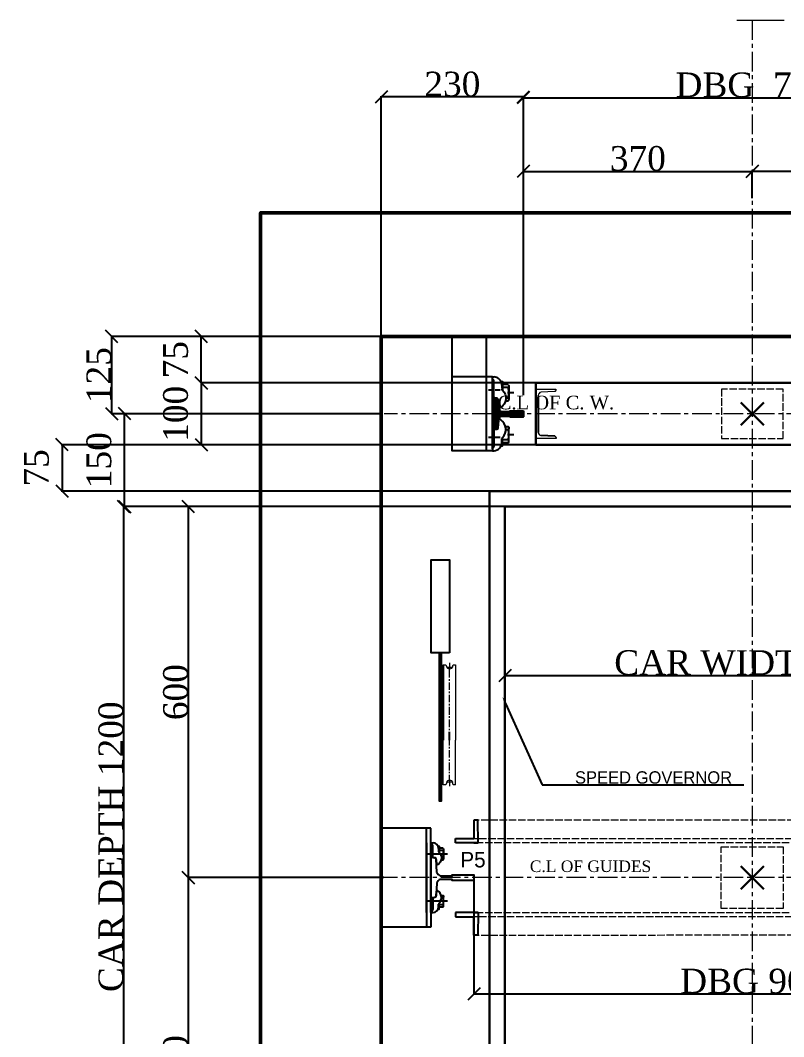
# Model space of a CAD drawing. Header units: millimetres. Extents: x 76 to 2377, y 155 to 3151.
# Drawn here: x 76 to 1311, y 1466 to 3110 of the extents above; entities that cross this region are included whole.
import ezdxf
from ezdxf import colors
from ezdxf.entities.mleader import LeaderData, LeaderLine
from ezdxf.math import Vec2, Vec3

# ---------------------------------------------------------------- set-up
doc = ezdxf.new("R2010")
doc.units = ezdxf.units.MM
for name, pattern in [('ACAD_ISO02W100', [15, 12, -3]), ('ACAD_ISO10W100', [18, 12, -3, 0, -3]), ('CENTER', [50.8, 31.75, -6.35, 6.35, -6.35]), ('CENTER2', [28.575, 19.05, -3.175, 3.175, -3.175])]:
    doc.linetypes.add(name, pattern=pattern)
for name, color, linetype in [('7', 6, 'ACAD_ISO10W100'), ('PDF_0', 7, 'Continuous'), ('PDF_gide rail', 7, 'Continuous')]:
    doc.layers.add(name, color=color, linetype=linetype)
for name, color, linetype, lineweight in [('Car', 3, 'Continuous', 18), ('CL', 2, 'CENTER', 0), ('DL', 8, 'ACAD_ISO02W100', 0), ('step&guides', 3, 'Continuous', 30), ('Wall', 1, 'Continuous', 50)]:
    doc.layers.add(name, color=color, linetype=linetype, lineweight=lineweight)
doc.styles.add('nassar2', font='cent.shx', dxfattribs={"height": 60})
doc.styles.add('top', font='cent.shx', dxfattribs={"height": 40})
doc.dimstyles.new('top', dxfattribs={"dimtxt": 35, "dimasz": 20, "dimexe": 1.25, "dimexo": 0.625, "dimtad": 1, "dimtxsty": 'top', "dimblk": 'OBLIQUE', "dimcen": 2.5, "dimadec": 0, "dimazin": 0, "dimtfac": 1, "dimtmove": 0, "dimatfit": 3, "dimldrblk": 'OBLIQUE', "dimfxl": 1, "dimarcsym": 0})
pattern_1 = [(45, (18924.27063, -6897.71146), (-0.08838834765, 0.08838834765), [])]

# ---------------------------------------------------------------- blocks, each defined once
blk = doc.blocks.new('_Oblique')
at = {"color": 0, "linetype": 'ByBlock', "lineweight": -2}
blk.add_line((-0.5, -0.5), (0.5, 0.5), dxfattribs=at)
blk = doc.blocks.new('*D35')
at = {"color": 0, "lineweight": -2, "transparency": 16777216}
for p, q in [((889.9, 2599.2), (889.9, 2866.8)), ((889.9, 2865.6), (1259.9, 2865.6)), ((1259.9, 2831.2), (1259.9, 2866.8))]:
    blk.add_line(p, q, dxfattribs=at)
at = {"layer": 'Defpoints', "color": 0, "transparency": 16777216}
for p in [(1259.9, 2865.6), (1259.9, 2830.5), (889.9, 2598.6)]:
    blk.add_point(p, dxfattribs=at)
at = {"color": 0, "lineweight": -2, "transparency": 16777216, "xscale": 20, "yscale": 20, "zscale": 20, "rotation": 180}
blk.add_blockref('_Oblique', (889.9, 2865.6), dxfattribs=at)
at = {"color": 0, "lineweight": -2, "transparency": 16777216, "xscale": 20, "yscale": 20, "zscale": 20}
blk.add_blockref('_Oblique', (1259.9, 2865.6), dxfattribs=at)
at = {"color": 0, "transparency": 16777216, "insert": (1074.9, 2886.2), "char_height": 40, "attachment_point": 5, "style": 'top'}
blk.add_mtext('370', dxfattribs=at)
blk = doc.blocks.new('*D36')
at = {"color": 0, "lineweight": -2, "transparency": 16777216}
for p, q in [((1259.9, 2822.4), (1259.9, 2866.8)), ((1629.9, 2865.6), (1259.9, 2865.6)), ((1629.9, 2599.2), (1629.9, 2866.8))]:
    blk.add_line(p, q, dxfattribs=at)
at = {"layer": 'Defpoints', "color": 0, "transparency": 16777216}
for p in [(1259.9, 2865.6), (1259.9, 2821.7), (1629.9, 2598.6)]:
    blk.add_point(p, dxfattribs=at)
at = {"color": 0, "lineweight": -2, "transparency": 16777216, "xscale": 20, "yscale": 20, "zscale": 20, "rotation": 180}
blk.add_blockref('_Oblique', (1259.9, 2865.6), dxfattribs=at)
at = {"color": 0, "lineweight": -2, "transparency": 16777216, "xscale": 20, "yscale": 20, "zscale": 20}
blk.add_blockref('_Oblique', (1629.9, 2865.6), dxfattribs=at)
at = {"color": 0, "transparency": 16777216, "insert": (1444.9, 2886.2), "char_height": 40, "attachment_point": 5, "style": 'top'}
blk.add_mtext('370', dxfattribs=at)
blk = doc.blocks.new('*D37')
at = {"color": 0, "lineweight": -2, "transparency": 16777216}
for p, q in [((889.9, 2504), (889.9, 2985.9)), ((889.9, 2984.6), (1629.9, 2984.6)), ((1629.9, 2504), (1629.9, 2985.9))]:
    blk.add_line(p, q, dxfattribs=at)
at = {"layer": 'Defpoints', "color": 0, "transparency": 16777216}
for p in [(1629.9, 2984.6), (889.9, 2503.4), (1629.9, 2503.4)]:
    blk.add_point(p, dxfattribs=at)
at = {"color": 0, "lineweight": -2, "transparency": 16777216, "xscale": 20, "yscale": 20, "zscale": 20, "rotation": 180}
blk.add_blockref('_Oblique', (889.9, 2984.6), dxfattribs=at)
at = {"color": 0, "lineweight": -2, "transparency": 16777216, "xscale": 20, "yscale": 20, "zscale": 20}
blk.add_blockref('_Oblique', (1629.9, 2984.6), dxfattribs=at)
at = {"color": 0, "transparency": 16777216, "insert": (1259.9, 3005.2), "char_height": 40, "attachment_point": 5, "style": 'top'}
blk.add_mtext('DBG  740', dxfattribs=at)
blk = doc.blocks.new('*D38')
at = {"color": 0, "lineweight": -2, "transparency": 16777216}
for p, q in [((659.9, 2474.2), (659.9, 2987.1)), ((889.9, 2985.9), (659.9, 2985.9)), ((889.9, 2509.8), (889.9, 2987.1))]:
    blk.add_line(p, q, dxfattribs=at)
at = {"layer": 'Defpoints', "color": 0, "transparency": 16777216}
for p in [(659.9, 2985.9), (889.9, 2509.2), (659.9, 2473.6)]:
    blk.add_point(p, dxfattribs=at)
at = {"color": 0, "lineweight": -2, "transparency": 16777216, "xscale": 20, "yscale": 20, "zscale": 20, "rotation": 180}
blk.add_blockref('_Oblique', (659.9, 2985.9), dxfattribs=at)
at = {"color": 0, "lineweight": -2, "transparency": 16777216, "xscale": 20, "yscale": 20, "zscale": 20}
blk.add_blockref('_Oblique', (889.9, 2985.9), dxfattribs=at)
at = {"color": 0, "transparency": 16777216, "insert": (774.9, 3006.5), "char_height": 40, "attachment_point": 5, "style": 'top'}
blk.add_mtext('230', dxfattribs=at)
blk = doc.blocks.new('*D51')
at = {"color": 0, "lineweight": -2, "transparency": 16777216}
for p, q in [((859.2, 2323.6), (242.3, 2323.6)), ((243.5, 1123.6), (243.5, 2323.6)), ((909.2, 1123.6), (242.3, 1123.6))]:
    blk.add_line(p, q, dxfattribs=at)
at = {"layer": 'Defpoints', "color": 0, "transparency": 16777216}
for p in [(243.5, 2323.6), (859.9, 2323.6), (909.9, 1123.6)]:
    blk.add_point(p, dxfattribs=at)
at = {"color": 0, "lineweight": -2, "transparency": 16777216, "xscale": 20, "yscale": 20, "zscale": 20}
for p, rotation in [((243.5, 2323.6), 90), ((243.5, 1123.6), 270)]:
    blk.add_blockref('_Oblique', p, dxfattribs=dict(at, rotation=rotation))
at = {"color": 0, "transparency": 16777216, "insert": (222.9, 1773.6), "char_height": 40, "attachment_point": 5, "rotation": 90, "style": 'top'}
blk.add_mtext('CAR DEPTH 1200', dxfattribs=at)
blk = doc.blocks.new('*D61')
at = {"color": 0, "lineweight": -2, "transparency": 16777216}
for p, q in [((664.2, 1723.6), (346.9, 1723.6)), ((348.1, 1123.6), (348.1, 1723.6)), ((464.2, 1123.6), (346.9, 1123.6))]:
    blk.add_line(p, q, dxfattribs=at)
at = {"layer": 'Defpoints', "color": 0, "transparency": 16777216}
for p in [(348.1, 1723.6), (664.9, 1723.6), (464.9, 1123.6)]:
    blk.add_point(p, dxfattribs=at)
at = {"color": 0, "lineweight": -2, "transparency": 16777216, "xscale": 20, "yscale": 20, "zscale": 20}
for p, rotation in [((348.1, 1723.6), 90), ((348.1, 1123.6), 270)]:
    blk.add_blockref('_Oblique', p, dxfattribs=dict(at, rotation=rotation))
at = {"color": 0, "transparency": 16777216, "insert": (327.5, 1423.6), "char_height": 40, "attachment_point": 5, "rotation": 90, "style": 'top'}
blk.add_mtext('600', dxfattribs=at)
blk = doc.blocks.new('*D52')
at = {"color": 0, "lineweight": -2, "transparency": 16777216}
for p, q in [((464.2, 2323.6), (346.9, 2323.6)), ((348.1, 1723.6), (348.1, 2323.6)), ((464.2, 1723.6), (346.9, 1723.6))]:
    blk.add_line(p, q, dxfattribs=at)
at = {"layer": 'Defpoints', "color": 0, "transparency": 16777216}
for p in [(348.1, 2323.6), (464.9, 2323.6), (464.9, 1723.6)]:
    blk.add_point(p, dxfattribs=at)
at = {"color": 0, "lineweight": -2, "transparency": 16777216, "xscale": 20, "yscale": 20, "zscale": 20}
for p, rotation in [((348.1, 2323.6), 90), ((348.1, 1723.6), 270)]:
    blk.add_blockref('_Oblique', p, dxfattribs=dict(at, rotation=rotation))
at = {"color": 0, "transparency": 16777216, "insert": (327.5, 2023.6), "char_height": 40, "attachment_point": 5, "rotation": 90, "style": 'top'}
blk.add_mtext('600', dxfattribs=at)
blk = doc.blocks.new('*D53')
at = {"color": 0, "lineweight": -2, "transparency": 16777216}
for p, q in [((659.2, 2598.6), (222.9, 2598.6)), ((224.2, 2473.6), (224.2, 2598.6)), ((659.2, 2473.6), (222.9, 2473.6))]:
    blk.add_line(p, q, dxfattribs=at)
at = {"layer": 'Defpoints', "color": 0, "transparency": 16777216}
for p in [(224.2, 2598.6), (659.9, 2598.6), (659.9, 2473.6)]:
    blk.add_point(p, dxfattribs=at)
at = {"color": 0, "lineweight": -2, "transparency": 16777216, "xscale": 20, "yscale": 20, "zscale": 20}
for p, rotation in [((224.2, 2598.6), 90), ((224.2, 2473.6), 270)]:
    blk.add_blockref('_Oblique', p, dxfattribs=dict(at, rotation=rotation))
at = {"color": 0, "transparency": 16777216, "insert": (203.5, 2536.1), "char_height": 40, "attachment_point": 5, "rotation": 90, "style": 'top'}
blk.add_mtext('125', dxfattribs=at)
blk = doc.blocks.new('*D62')
at = {"color": 0, "lineweight": -2, "transparency": 16777216}
for p, q in [((1709.9, 1727.5), (1709.9, 1534.2)), ((809.9, 1718.5), (809.9, 1534.2)), ((809.9, 1535.5), (1709.9, 1535.5))]:
    blk.add_line(p, q, dxfattribs=at)
at = {"layer": 'Defpoints', "color": 0, "transparency": 16777216}
for p in [(1709.9, 1728.1), (809.9, 1719.1), (1709.9, 1535.5)]:
    blk.add_point(p, dxfattribs=at)
at = {"color": 0, "lineweight": -2, "transparency": 16777216, "xscale": 20, "yscale": 20, "zscale": 20, "rotation": 180}
blk.add_blockref('_Oblique', (809.9, 1535.5), dxfattribs=at)
at = {"color": 0, "lineweight": -2, "transparency": 16777216, "xscale": 20, "yscale": 20, "zscale": 20}
blk.add_blockref('_Oblique', (1709.9, 1535.5), dxfattribs=at)
at = {"color": 0, "transparency": 16777216, "insert": (1259.9, 1556.1), "char_height": 40, "attachment_point": 5, "style": 'top'}
blk.add_mtext('DBG 900', dxfattribs=at)
blk = doc.blocks.new('*D63')
at = {"color": 0, "lineweight": -2, "transparency": 16777216}
for p, q in [((859.9, 2323), (859.9, 2049)), ((1659.9, 2323), (1659.9, 2049)), ((859.9, 2050.3), (1659.9, 2050.3))]:
    blk.add_line(p, q, dxfattribs=at)
at = {"layer": 'Defpoints', "color": 0, "transparency": 16777216}
for p in [(859.9, 2323.6), (1659.9, 2323.6), (1659.9, 2050.3)]:
    blk.add_point(p, dxfattribs=at)
at = {"color": 0, "lineweight": -2, "transparency": 16777216, "xscale": 20, "yscale": 20, "zscale": 20, "rotation": 180}
blk.add_blockref('_Oblique', (859.9, 2050.3), dxfattribs=at)
at = {"color": 0, "lineweight": -2, "transparency": 16777216, "xscale": 20, "yscale": 20, "zscale": 20}
blk.add_blockref('_Oblique', (1659.9, 2050.3), dxfattribs=at)
at = {"color": 0, "transparency": 16777216, "insert": (1259.9, 2070.9), "char_height": 40, "attachment_point": 5, "style": 'top'}
blk.add_mtext('CAR WIDTH 800', dxfattribs=at)
blk = doc.blocks.new('*D55')
at = {"color": 0, "lineweight": -2, "transparency": 16777216}
for p, q in [((299, 2473.6), (243.5, 2473.6)), ((244.8, 2323.6), (244.8, 2473.6)), ((859.2, 2323.6), (243.5, 2323.6))]:
    blk.add_line(p, q, dxfattribs=at)
at = {"layer": 'Defpoints', "color": 0, "transparency": 16777216}
for p in [(244.8, 2473.6), (299.6, 2473.6), (859.9, 2323.6)]:
    blk.add_point(p, dxfattribs=at)
at = {"color": 0, "lineweight": -2, "transparency": 16777216, "xscale": 20, "yscale": 20, "zscale": 20}
for p, rotation in [((244.8, 2473.6), 90), ((244.8, 2323.6), 270)]:
    blk.add_blockref('_Oblique', p, dxfattribs=dict(at, rotation=rotation))
at = {"color": 0, "transparency": 16777216, "insert": (203.5, 2398.6), "char_height": 40, "attachment_point": 5, "rotation": 90, "style": 'top'}
blk.add_mtext('150', dxfattribs=at)
blk = doc.blocks.new('*D64')
at = {"color": 0, "lineweight": -2, "transparency": 16777216}
for p, q in [((909.2, 2523.6), (367.5, 2523.6)), ((368.8, 2523.6), (368.8, 2423.6)), ((909.2, 2423.6), (367.5, 2423.6))]:
    blk.add_line(p, q, dxfattribs=at)
at = {"layer": 'Defpoints', "color": 0, "transparency": 16777216}
for p in [(909.9, 2523.6), (368.8, 2423.6), (909.9, 2423.6)]:
    blk.add_point(p, dxfattribs=at)
at = {"color": 0, "lineweight": -2, "transparency": 16777216, "xscale": 20, "yscale": 20, "zscale": 20}
for p, rotation in [((368.8, 2523.6), 90), ((368.8, 2423.6), 270)]:
    blk.add_blockref('_Oblique', p, dxfattribs=dict(at, rotation=rotation))
at = {"color": 0, "transparency": 16777216, "insert": (327.5, 2473.6), "char_height": 40, "attachment_point": 5, "rotation": 90, "style": 'top'}
blk.add_mtext('100', dxfattribs=at)
blk = doc.blocks.new('*D65')
at = {"color": 0, "lineweight": -2, "transparency": 16777216}
for p, q in [((909.2, 2423.6), (142.5, 2423.6)), ((143.8, 2423.6), (143.8, 2348.6)), ((834.2, 2348.6), (142.5, 2348.6))]:
    blk.add_line(p, q, dxfattribs=at)
at = {"layer": 'Defpoints', "color": 0, "transparency": 16777216}
for p in [(909.9, 2423.6), (143.8, 2348.6), (834.9, 2348.6)]:
    blk.add_point(p, dxfattribs=at)
at = {"color": 0, "lineweight": -2, "transparency": 16777216, "xscale": 20, "yscale": 20, "zscale": 20}
for p, rotation in [((143.8, 2423.6), 90), ((143.8, 2348.6), 270)]:
    blk.add_blockref('_Oblique', p, dxfattribs=dict(at, rotation=rotation))
at = {"color": 0, "transparency": 16777216, "insert": (102.5, 2386.1), "char_height": 40, "attachment_point": 5, "rotation": 90, "style": 'top'}
blk.add_mtext('75', dxfattribs=at)
blk = doc.blocks.new('*D56')
at = {"color": 0, "lineweight": -2, "transparency": 16777216}
for p, q in [((368.8, 2523.6), (368.8, 2598.6)), ((369.4, 2598.6), (370, 2598.6)), ((369.4, 2523.6), (370, 2523.6))]:
    blk.add_line(p, q, dxfattribs=at)
at = {"layer": 'Defpoints', "color": 0, "transparency": 16777216}
for p in [(368.8, 2598.6), (368.8, 2598.6), (368.8, 2523.6)]:
    blk.add_point(p, dxfattribs=at)
at = {"color": 0, "lineweight": -2, "transparency": 16777216, "xscale": 20, "yscale": 20, "zscale": 20}
for p, rotation in [((368.8, 2598.6), 90), ((368.8, 2523.6), 270)]:
    blk.add_blockref('_Oblique', p, dxfattribs=dict(at, rotation=rotation))
at = {"color": 0, "transparency": 16777216, "insert": (327.5, 2561.1), "char_height": 40, "attachment_point": 5, "rotation": 90, "style": 'top'}
blk.add_mtext('75', dxfattribs=at)

msp = doc.modelspace()

# ---------------------------------------------------------------- hatches: boundary and pattern name
h = msp.add_hatch()
h.set_pattern_fill('ANSI31', color=256)
h.set_pattern_definition(pattern_1)
h.paths.add_polyline_path([(839.853, 2498.702), (845.152, 2498.702, -0.26508525), (848.653, 2496.018), (850.467, 2481.569, 0.36605419), (855.045, 2477.334), (867.625, 2477.334), (867.625, 2478.234), (889.853, 2478.234), (889.853, 2473.702), (839.853, 2473.702)])
h = msp.add_hatch()
h.set_pattern_fill('ANSI31', color=256)
h.set_pattern_definition(pattern_1)
edge = h.paths.add_edge_path()
edge.add_line((839.853, 2448.23), (845.152, 2448.23))
edge.add_arc((844.548, 2452.643), 4.453, 277.78596, 337.173125)
edge.add_line((848.653, 2450.915), (850.467, 2465.363))
edge.add_arc((855.261, 2464.773), 4.83, 452.566246, 532.987701, ccw=False)
edge.add_line((855.045, 2469.599), (867.625, 2469.599))
edge.add_line((867.625, 2469.599), (867.625, 2468.698))
edge.add_line((867.625, 2468.698), (889.853, 2468.698))
edge.add_line((889.853, 2468.698), (889.853, 2473.702))
edge.add_line((889.853, 2473.702), (839.853, 2473.702))
edge.add_line((839.853, 2473.702), (839.853, 2448.23))

# ---------------------------------------------------------------- linework, layer by layer
for p, q in [((664.853, 2598.584), (1854.853, 2598.584)), ((839.853, 2498.466), (839.853, 2533.518)), ((845.152, 2498.702), (839.853, 2498.702)), ((839.853, 2498.466), (839.853, 2448.466)), ((913.629, 2503.302), (913.629, 2443.356)), ((855.045, 2477.334), (867.625, 2477.334)), ((855.045, 2469.982), (867.625, 2469.982)), ((867.625, 2477.334), (867.625, 2478.352)), ((867.625, 2478.352), (889.853, 2478.352)), ((867.625, 2478.234), (889.853, 2478.234)), ((867.625, 2470.071), (867.625, 2469.052)), ((867.625, 2469.052), (889.853, 2469.052)), ((867.625, 2468.934), (889.853, 2468.934)), ((889.853, 2478.352), (889.853, 2469.052)), ((889.853, 2478.352), (889.853, 2469.052)), ((889.853, 2469.052), (889.853, 2478.352)), ((889.853, 2478.234), (889.853, 2468.934)), ((889.853, 2478.234), (889.853, 2468.934)), ((845.152, 2448.702), (839.853, 2448.702)), ((845.152, 2448.702), (839.988, 2448.702)), ((839.853, 2448.466), (839.853, 2413.886)), ((759.99, 2067.722), (759.99, 1946.057)), ((770.523, 1946.057), (770.523, 1959.383)), ((739.853, 1803.584), (659.853, 1803.584)), ((739.853, 1756.084), (739.853, 1691.084)), ((809.853, 1728.084), (809.853, 1719.084)), ((739.853, 1643.584), (659.853, 1643.584))]:
    msp.add_line(p, q)
at = {"ltscale": 5, "transparency": 33554666}
for p, q in [((816.371, 1816.659), (809.797, 1816.649)), ((809.797, 1816.649), (809.843, 1786.702)), ((816.427, 1780.138), (816.371, 1816.659)), ((779.896, 1786.656), (809.843, 1786.702)), ((779.906, 1780.082), (779.896, 1786.656)), ((816.427, 1780.138), (779.906, 1780.082)), ((809.853, 1780.128), (816.427, 1780.138)), ((779.906, 1667.086), (779.896, 1660.513)), ((779.896, 1660.513), (809.843, 1660.467)), ((816.427, 1667.03), (779.906, 1667.086)), ((809.797, 1630.52), (809.843, 1660.467)), ((809.853, 1667.04), (816.427, 1667.03)), ((816.427, 1667.03), (816.371, 1630.51)), ((816.371, 1630.51), (809.797, 1630.52))]:
    msp.add_line(p, q, dxfattribs=at)
for points in [[(829.853, 2413.886), (774.441, 2413.886), (774.441, 2598.584), (829.853, 2598.584)], [(770.55, 2087.3), (740.55, 2087.3), (740.55, 2237.3), (770.55, 2237.3)], [(757.542, 2087.3), (753.558, 2087.3), (753.562, 1847.67), (757.546, 1847.67)]]:
    msp.add_lwpolyline(points, close=True)
for points in [[(839.853, 2533.518), (774.441, 2533.518)], [(839.853, 2413.65), (809.853, 2413.65)]]:
    msp.add_lwpolyline(points)
at = {"color": 7, "linetype": 'Continuous', "lineweight": 20, "true_color": 0x000007}
for points in [[(770.523, 2070.882), (770.523, 2063.509), (766.837, 2063.509)], [(759.99, 2067.722), (764.203, 2067.722), (765.783, 2064.035)], [(770.523, 2060.875), (770.523, 2063.509), (770.523, 2063.509)], [(773.683, 2063.509), (770.523, 2063.509), (770.523, 2063.509)], [(770.523, 2047.181), (770.523, 2060.875), (770.523, 2060.875)], [(775.264, 2064.035), (776.317, 2067.722), (780.004, 2067.722), (780.004, 1946.057)], [(770.523, 2041.914), (770.523, 2044.548), (770.523, 2044.548)], [(770.523, 2027.167), (770.523, 2039.281), (770.523, 2039.281)], [(770.523, 2021.9), (770.523, 2024.534), (770.523, 2024.534)], [(770.523, 2007.153), (770.523, 2019.267), (770.523, 2019.267)], [(770.523, 2001.886), (770.523, 2004.519), (770.523, 2004.519)], [(770.523, 1987.139), (770.523, 1999.779), (770.523, 1999.779)], [(770.523, 1981.872), (770.523, 1984.505), (770.523, 1984.505)], [(770.523, 1967.124), (770.523, 1979.238), (770.523, 1979.238)], [(770.523, 1961.858), (770.523, 1964.491), (770.523, 1964.491)], [(759.99, 1873.901), (759.99, 1946.057), (759.99, 1946.057)], [(770.523, 1937.103), (770.523, 1946.057), (770.523, 1946.057)], [(780.004, 1873.901), (780.004, 1946.057), (780.004, 1946.057), (780.004, 1946.057)], [(770.523, 1932.363), (770.523, 1934.996), (770.523, 1934.996)], [(770.523, 1917.616), (770.523, 1929.73), (770.523, 1929.73)], [(770.523, 1912.349), (770.523, 1914.456), (770.523, 1914.456)], [(770.523, 1897.075), (770.523, 1909.715), (770.523, 1909.715)], [(770.523, 1892.335), (770.523, 1894.968), (770.523, 1894.968)], [(765.783, 1877.587), (764.203, 1873.901), (759.99, 1873.901)], [(770.523, 1880.748), (770.523, 1878.114), (766.837, 1878.114)], [(770.523, 1880.748), (770.523, 1889.701), (770.523, 1889.701)], [(773.683, 1878.114), (770.523, 1878.114), (770.523, 1871.794)], [(780.004, 1873.901), (776.317, 1873.901), (775.264, 1877.587)]]:
    msp.add_lwpolyline(points, dxfattribs=at)
for points in [[(770.523, 2060.875), (768.417, 2060.875), (766.31, 2062.455), (765.783, 2064.562)], [(775.264, 2064.562), (774.737, 2062.455), (772.63, 2060.875), (770.523, 2060.875)], [(765.783, 1878.114), (766.31, 1880.221), (768.417, 1881.274), (770.523, 1881.274)], [(770.523, 1881.274), (772.63, 1881.274), (774.737, 1880.221), (775.264, 1878.114)]]:
    msp.add_open_spline(points, degree=3, dxfattribs=at)
at = {"color": 7, "linetype": 'Continuous', "lineweight": 20}
msp.add_open_spline([(770.523, 1881.274), (772.63, 1881.274), (774.737, 1880.221), (775.264, 1878.114)], degree=3, dxfattribs=at)
at = {"layer": 'Car', "ltscale": 4, "transparency": 33554666}
msp.add_line((1234.733, 3109.839, -114), (1311.521, 3109.839, -114), dxfattribs=at)
at = {"layer": 'Car', "linetype": 'CENTER2', "lineweight": 30, "ltscale": 4, "transparency": 33554666}
for p, q in [((1241.356, 2455.088), (1278.349, 2492.081)), ((1278.349, 2455.088), (1241.356, 2492.081)), ((1278.349, 1705.088), (1241.356, 1742.081)), ((1241.356, 1705.088), (1278.349, 1742.081))]:
    msp.add_line(p, q, dxfattribs=at)
at = {"layer": 'CL'}
for p, q in [((1259.853, 3109.839, -110.467), (1259.853, 326.281)), ((1854.853, 2473.584), (664.853, 2473.584)), ((1854.853, 1723.584), (664.853, 1723.584))]:
    msp.add_line(p, q, dxfattribs=at)
at = {"layer": 'DL'}
for p, q in [((1703.335, 1816.659), (809.797, 1816.395)), ((1730.027, 1786.671), (779.896, 1786.341)), ((1739.8, 1780.138), (779.906, 1780.082)), ((1739.8, 1667.03), (779.905, 1666.754)), ((1730.027, 1660.498), (809.843, 1660.284)), ((1703.335, 1630.51), (814.322, 1630.254))]:
    msp.add_line(p, q, dxfattribs=at)
for points in [[(1209.99, 2433.683), (1309.99, 2433.683), (1309.99, 2513.683), (1209.99, 2513.683)], [(1309.853, 1673.584), (1209.853, 1673.584), (1209.853, 1773.584), (1309.853, 1773.584)]]:
    msp.add_lwpolyline(points, close=True, dxfattribs=at)
at = {"layer": 'PDF_0', "lineweight": 25}
for points in [[(839.853, 2533.518), (842.354, 2533.518)], [(839.853, 2530.054), (839.853, 2416.878)], [(839.853, 2416.878), (839.853, 2530.054)], [(839.853, 2530.054), (839.853, 2416.878)], [(841.866, 2500.811), (841.866, 2526.684)], [(855.047, 2520.338), (855.047, 2514.48)], [(865.298, 2520.826), (856.023, 2520.826)], [(866.254, 2518.185), (866.254, 2496.705)], [(843.182, 2511.713), (833.168, 2511.713)], [(847.236, 2498.858), (845.283, 2498.858), (842.667, 2498.947)], [(845.117, 2511.713), (844.078, 2511.713)], [(852.384, 2511.713), (845.743, 2511.713)], [(861.393, 2499.346), (865.298, 2499.346)], [(865.298, 2507.645), (864.322, 2507.645)], [(874.086, 2507.645), (866.275, 2507.645)], [(874.086, 2507.645), (866.275, 2507.645)], [(849.189, 2496.417), (850.165, 2484.701)], [(849.189, 2450.988), (850.165, 2462.704)], [(866.254, 2429.22), (866.254, 2450.699)], [(843.182, 2435.221), (833.168, 2435.221)], [(841.866, 2446.594), (841.866, 2420.721)], [(847.236, 2448.547), (845.283, 2448.547), (842.667, 2448.458)], [(845.117, 2435.221), (844.078, 2435.221)], [(852.384, 2435.221), (845.743, 2435.221)], [(855.047, 2427.067), (855.047, 2432.925)], [(861.393, 2448.058), (865.298, 2448.058)], [(865.298, 2439.76), (864.322, 2439.76)], [(874.086, 2439.76), (866.275, 2439.76)], [(874.086, 2439.76), (866.275, 2439.76)], [(940.534, 2437.22), (917.877, 2438.636)], [(865.298, 2426.579), (856.023, 2426.579)], [(839.853, 2413.886), (842.354, 2413.886)], [(733.361, 1666.996), (733.361, 1803.584)], [(739.853, 1666.996), (739.853, 1803.584)], [(733.361, 1780.172), (733.361, 1666.996)], [(733.361, 1666.996), (733.361, 1780.172)], [(733.361, 1780.172), (733.361, 1666.996)], [(733.361, 1780.172), (733.361, 1643.584)], [(739.853, 1780.172), (739.853, 1666.996)], [(739.853, 1780.172), (743.66, 1780.172)], [(739.853, 1780.172), (739.853, 1643.584)], [(741.237, 1777.404), (739.853, 1777.404)], [(742.622, 1780.172), (742.622, 1780.172)], [(743.314, 1756.985), (743.314, 1775.327)], [(733.624, 1761.83), (732.585, 1761.83)], [(740.891, 1761.83), (734.25, 1761.83)], [(742.276, 1761.83), (741.583, 1761.83)], [(749.889, 1761.83), (742.968, 1761.83)], [(751.273, 1761.83), (750.235, 1761.83)], [(758.541, 1761.83), (751.62, 1761.83)], [(752.658, 1770.828), (752.658, 1766.675)], [(759.925, 1771.174), (753.35, 1771.174)], [(759.925, 1761.83), (758.887, 1761.83)], [(767.193, 1761.83), (760.271, 1761.83)], [(760.603, 1769.302), (760.603, 1754.075)], [(747.121, 1755.601), (745.736, 1755.601), (743.889, 1755.76)], [(748.963, 1752.758), (749.333, 1745.572)], [(749.197, 1745.565), (749.197, 1745.565)], [(757.157, 1755.947), (759.925, 1755.947)], [(748.963, 1694.41), (749.333, 1701.597)], [(749.197, 1701.604), (749.197, 1701.604)], [(760.603, 1677.866), (760.603, 1693.094)], [(733.624, 1685.338), (732.585, 1685.338)], [(740.891, 1685.338), (734.25, 1685.338)], [(742.276, 1685.338), (741.583, 1685.338)], [(749.889, 1685.338), (742.968, 1685.338)], [(743.314, 1690.183), (743.314, 1671.841)], [(751.273, 1685.338), (750.235, 1685.338)], [(758.541, 1685.338), (751.62, 1685.338)], [(752.658, 1676.34), (752.658, 1680.493)], [(757.157, 1691.222), (759.925, 1691.222)], [(759.925, 1685.338), (758.887, 1685.338)], [(767.193, 1685.338), (760.271, 1685.338)], [(741.237, 1669.765), (739.853, 1669.765)], [(739.853, 1666.996), (743.66, 1666.996)], [(742.622, 1666.996), (742.622, 1666.996)], [(759.925, 1675.994), (753.35, 1675.994)]]:
    msp.add_lwpolyline(points, dxfattribs=at)
for points in [[(854.07, 2525.708), (856.023, 2525.708), (856.023, 2512.039, -0.19879356), (855.047, 2514.235)], [(865.302, 2520.427, -0.42555746), (865.298, 2515.944), (856.023, 2515.944)], [(856.035, 2512.043, -0.4769017), (853.07, 2483.591, -0.14500939), (851.874, 2483.236)], [(860.905, 2494.464), (865.298, 2494.464, 0.42555746), (865.302, 2498.948)], [(856.035, 2435.362, 0.4769017), (853.07, 2463.814, 0.14500939), (851.874, 2464.168)], [(860.905, 2452.94), (865.298, 2452.94, -0.42555746), (865.302, 2448.457)], [(854.07, 2421.697), (856.023, 2421.697), (856.023, 2435.366, 0.19879356), (855.047, 2433.169)], [(865.302, 2426.977, 0.42555746), (865.298, 2431.461), (856.023, 2431.461)], [(753.358, 1764.948, -0.4769017), (751.256, 1744.778, -0.14500939), (750.408, 1744.526)], [(751.966, 1774.635), (753.35, 1774.635), (753.35, 1764.945, -0.19879356), (752.658, 1766.502)], [(759.928, 1770.892, -0.42555746), (759.925, 1767.713), (753.35, 1767.713)], [(756.811, 1752.486), (759.925, 1752.486, 0.42555746), (759.928, 1755.664)], [(753.358, 1682.221, 0.4769017), (751.256, 1702.391, 0.14500939), (750.408, 1702.642)], [(756.811, 1694.682), (759.925, 1694.682, -0.42555746), (759.928, 1691.504)], [(751.966, 1672.534), (753.35, 1672.534), (753.35, 1682.224, 0.19879356), (752.658, 1680.666)], [(759.928, 1676.277, 0.42555746), (759.925, 1679.455), (753.35, 1679.455)]]:
    msp.add_lwpolyline(points, format="xyb", dxfattribs=at)
at = {"layer": 'PDF_0', "lineweight": 13}
msp.add_lwpolyline([(940.534, 2437.22), (941.006, 2437.22), (941.478, 2436.748), (941.95, 2436.276), (942.422, 2435.804), (942.894, 2435.332), (942.894, 2434.86), (942.894, 2433.444), (909.853, 2433.444), (909.853, 2513.686), (942.422, 2513.686), (942.422, 2512.27), (942.422, 2511.798), (942.422, 2511.326), (941.95, 2510.854), (941.95, 2510.382), (941.478, 2510.382), (941.006, 2509.91), (940.534, 2509.91), (940.062, 2509.91), (918.349, 2508.494)], dxfattribs=at)
at = {"layer": 'PDF_0', "lineweight": 25}
for centre, radius, start, end in [((841.204, 2519.718), 13.848, 1.552295, 85.235699), ((838.807, 2526.554), 3.062, 2.434631, 70.02521), ((832.836, 2507.401), 33.439, 345.750386, 14.249614), ((843.997, 2500.623), 2.139, 174.959214, 231.567757), ((846.096, 2495.944), 3.129, 8.692489, 68.627127), ((851.436, 2484.455), 1.295, 169.047572, 289.745947), ((846.096, 2451.46), 3.129, 291.372873, 351.307511), ((843.997, 2446.782), 2.139, 128.432243, 185.040786), ((832.836, 2440.004), 33.439, 345.750386, 14.249614), ((838.807, 2420.851), 3.062, 289.97479, 357.565369), ((841.204, 2427.686), 13.848, 274.764301, 358.447705), ((741.145, 1775.235), 2.171, 2.434631, 87.565369), ((742.844, 1770.389), 9.817, 1.552295, 85.235699), ((736.912, 1761.657), 23.705, 345.750386, 14.249614), ((744.517, 1756.803), 1.217, 171.37106, 238.964463), ((746.601, 1753.152), 2.503, 19.297379, 78.009648), ((750.449, 1745.645), 1.119, 183.74321, 267.900618), ((750.449, 1701.524), 1.119, 92.099382, 176.25679), ((744.517, 1690.366), 1.217, 121.035537, 188.62894), ((742.844, 1676.779), 9.817, 274.764301, 358.447705), ((736.912, 1685.511), 23.705, 345.750386, 14.249614), ((741.145, 1671.934), 2.171, 272.434631, 357.565369)]:
    msp.add_arc(centre, radius, start, end, dxfattribs=at)
at = {"layer": 'PDF_0', "lineweight": 13}
for centre, radius, start, end in [((919.671, 2502.551), 6.088, 102.536666, 172.915956), ((918.673, 2443.649), 5.052, 183.31753, 266.638158)]:
    msp.add_arc(centre, radius, start, end, dxfattribs=at)
at = {"layer": 'PDF_gide rail', "lineweight": 25}
for points in [[(848.653, 2496.018), (850.439, 2481.497)], [(848.653, 2451.387), (850.439, 2465.908)], [(848.653, 2451.387), (850.439, 2465.908)], [(745.747, 1691.558), (739.853, 1691.084), (739.853, 1756.084), (739.853, 1756.084)], [(745.747, 1755.611), (739.853, 1756.084), (739.853, 1691.084), (739.853, 1691.084)], [(750.032, 1731.972), (748.963, 1753.98)], [(755.429, 1726.584), (774.582, 1726.584), (774.582, 1728.084), (809.853, 1728.084), (809.853, 1719.084), (774.582, 1719.084), (774.582, 1720.584), (755.429, 1720.584)], [(750.032, 1715.196), (748.963, 1694.41)]]:
    msp.add_lwpolyline(points, dxfattribs=at)
for centre, radius, start, end in [((844.548, 2494.29), 4.453, 22.826875, 82.21404), ((855.261, 2482.159), 4.83, 186.566958, 267.433754), ((854.939, 2465.47), 4.514, 88.658898, 175.558563), ((844.548, 2453.115), 4.453, 277.78596, 337.173125), ((844.548, 2453.115), 4.453, 277.78596, 337.173125), ((745.07, 1751.608), 4.059, 16.461538, 80.409321), ((757.433, 1733.989), 7.671, 195.2431, 254.857488), ((757.433, 1713.179), 7.671, 105.142512, 164.7569), ((745.07, 1695.56), 4.059, 279.590679, 343.538462), ((745.07, 1695.56), 4.059, 279.590679, 343.538462)]:
    msp.add_arc(centre, radius, start, end, dxfattribs=at)
at = {"layer": 'step&guides'}
for p, q in [((834.853, 2348.584), (1684.853, 2348.584)), ((834.853, 2348.584), (834.853, 1098.584)), ((859.853, 2323.584), (1659.853, 2323.584)), ((859.853, 2323.584), (859.853, 1123.584))]:
    msp.add_line(p, q, dxfattribs=at)
msp.add_lwpolyline([(909.853, 2423.584), (1609.853, 2423.565), (1609.853, 2523.565), (909.853, 2523.584)], close=True, dxfattribs=at)
at = {"layer": 'Wall'}
for points in [[(1694.853, 798.584), (2054.853, 798.584), (2054.853, 2798.584), (464.853, 2798.584), (464.853, 798.584), (824.853, 798.584)], [(824.853, 998.584), (659.853, 998.584), (659.853, 2598.584), (1859.853, 2598.584), (1859.853, 998.584), (1694.853, 998.584)]]:
    msp.add_lwpolyline(points, dxfattribs=at)

# ---------------------------------------------------------------- texts
at = {"linetype": 'ACAD_ISO02W100', "ltscale": 4, "transparency": 33554666, "insert": (787.828, 1765.177), "char_height": 25, "attachment_point": 1}
msp.add_mtext_dynamic_manual_height_columns('P5', width=377.71746, gutter_width=125, heights=[0], dxfattribs=at)
at = {"layer": '7', "ltscale": 4, "attachment_point": 1}
for s, width, gutter_width, insert, char_height in [('{\\Fcent|c0;C.L OF C. W.}', 920.85121, 12.5, (848.286, 2502.847), 22), ('{\\Fcadnw-1|c0;SPEED GOVERNOR}', 812.66208, 175, (973.192, 1895.593), 20), ('\\pxt1;{\\Fcent|c0;C.L OF GUIDES}', 686.44118, 9.318, (900.224, 1751.346), 18.63605)]:
    msp.add_mtext_dynamic_manual_height_columns(s, width=width, gutter_width=gutter_width, heights=[0], dxfattribs=dict(at, insert=insert, char_height=char_height))

# ---------------------------------------------------------------- dimensions: what is measured, and where the dimension line sits
for base, p1, p2, text, picture, middle in [((1629.853, 2984.601), (889.853, 2503.352), (1629.853, 2503.352), 'DBG  <>', '*D37', (1259.853, 2984.601)), ((1659.853, 2050.257), (859.853, 2323.584), (1659.853, 2323.584), 'CAR WIDTH <>', '*D63', (1259.853, 2050.257)), ((1709.853, 1535.462), (809.853, 1719.084), (1709.853, 1728.084), 'DBG <>', '*D62', (1259.853, 1535.462))]:
    dim = msp.add_linear_dim(base=base, p1=p1, p2=p2, text=text, dimstyle='top')
    dim.commit()
    dim.dimension.update_dxf_attribs({"geometry": picture, "text_midpoint": middle, "dimtype": 160})
for base, p1, p2, picture, middle in [((659.853, 2985.851), (889.853, 2509.182), (659.853, 2473.584), '*D38', (774.853, 2985.851)), ((1259.853, 2865.568), (889.853, 2598.584), (1259.853, 2830.532), '*D35', (1074.853, 2865.568))]:
    dim = msp.add_linear_dim(base=base, p1=p1, p2=p2, dimstyle='top')
    dim.commit()
    dim.dimension.update_dxf_attribs({"geometry": picture, "text_midpoint": middle, "dimtype": 160})
for base, p1, p2, angle, picture, middle in [((1259.853, 2865.568), (1629.853, 2598.584), (1259.853, 2821.734), 180, '*D36', (1444.853, 2865.568)), ((224.171, 2598.584), (659.853, 2473.584), (659.853, 2598.584), 90, '*D53', (224.171, 2536.084)), ((348.138, 2323.584), (464.853, 1723.584), (464.853, 2323.584), 90, '*D52', (348.138, 2023.584)), ((348.138, 1723.584), (464.853, 1123.584), (664.853, 1723.584), 90, '*D61', (348.138, 1423.584))]:
    dim = msp.add_linear_dim(base=base, p1=p1, p2=p2, angle=angle, dimstyle='top')
    dim.commit()
    dim.dimension.update_dxf_attribs({"geometry": picture, "text_midpoint": middle, "dimtype": 160})
for base, p1, p2, picture, middle in [((368.763, 2598.584), (368.763, 2523.584), (368.763, 2598.584), '*D56', (348.138, 2561.084)), ((368.763, 2423.584), (909.853, 2523.584), (909.853, 2423.584), '*D64', (348.138, 2473.584)), ((244.796, 2473.584), (859.853, 2323.584), (299.626, 2473.584), '*D55', (224.171, 2398.584)), ((143.763, 2348.584), (909.853, 2423.584), (834.853, 2348.584), '*D65', (123.138, 2386.084))]:
    dim = msp.add_linear_dim(base=base, p1=p1, p2=p2, angle=90, dimstyle='top', override={"dimtmove": 1})
    dim.commit()
    dim.dimension.update_dxf_attribs({"geometry": picture, "text_midpoint": middle, "dimtype": 160})
dim = msp.add_linear_dim(base=(243.546, 2323.584), p1=(909.853, 1123.584), p2=(859.853, 2323.584), angle=90, text='CAR DEPTH <>', dimstyle='top')
dim.commit()
dim.dimension.update_dxf_attribs({"geometry": '*D51', "text_midpoint": (243.546, 1773.584), "dimtype": 160})

# ---------------------------------------------------------------- leaders
ml = msp.add_multileader_mtext('Standard')
ml.set_content('', color=256, style='nassar2')
ml.set_leader_properties()
ml.build(insert=Vec2(0, 0))
ml.multileader.update_dxf_attribs({"text_left_attachment_type": 6, "text_right_attachment_type": 6, "arrow_head_size": 12})
ctx = ml.context
ctx.base_point, ctx.char_height, ctx.arrow_head_size, ctx.landing_gap_size, ctx.plane_origin = Vec3(1246.126, 1873.537), 60, 12, 0.09, Vec3(780.299, 1916.174)
ctx.left_attachment, ctx.right_attachment = 6, 6
notes = []
notes.append((ctx, [(0, (1, 1, 0), (920.176, 1873.537), (1, 0), 325.95, [(0, [(855.967, 2015.988)], 0, [])])]))
ctx.mtext.insert, ctx.mtext.flow_direction = Vec3(1246.216, 1933.537), 5
for ctx, leaders in notes:
    for number, flags, end, landing, length, lines in leaders:
        leader = LeaderData()
        leader.index, (leader.has_last_leader_line, leader.has_dogleg_vector, leader.attachment_direction) = number, flags
        leader.last_leader_point, leader.dogleg_vector, leader.dogleg_length = Vec3(end), Vec3(landing), length
        for number, points, colour, breaks in lines:
            line = LeaderLine()
            line.index, line.vertices, line.color, line.breaks = number, Vec3.list(points), colors.encode_raw_color(colour), breaks
            leader.lines.append(line)
        ctx.leaders.append(leader)

doc.saveas('drawing.dxf')
